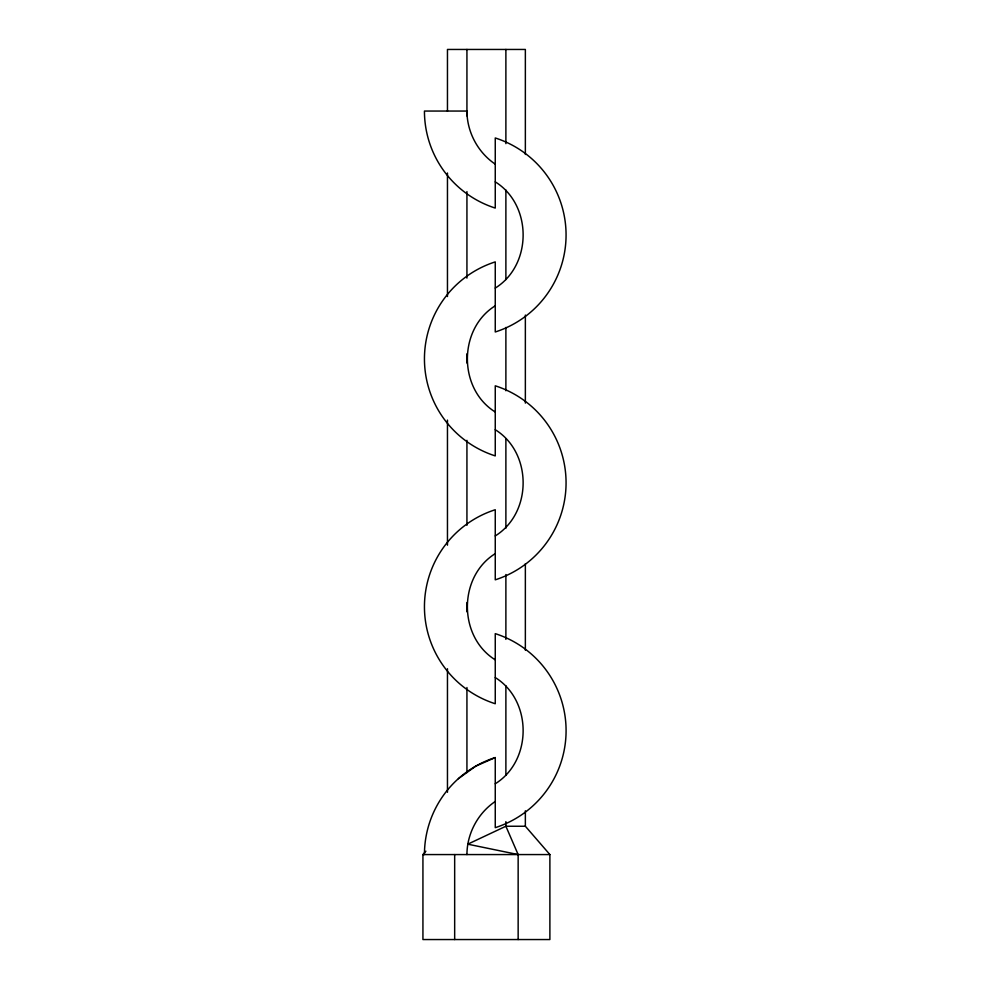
<?xml version="1.0" encoding="UTF-8"?>
<svg xmlns="http://www.w3.org/2000/svg" width="989" height="989" viewBox="0 0 989 989"><rect width="100%" height="100%" fill="white"/><g stroke="black" fill="none" stroke-linecap="round" stroke-linejoin="round"><path stroke-width="1.48" d="M466.932 854.57C466.993 833.591 477.86 813.205 495.254 801.473M525.357 810.807L525.357 826.248L549.884 854.57L549.884 939.55L422.933 939.55L422.933 854.57L425.876 851.183M495.254 288.083C532.416 264.99 532.416 204.97 495.254 181.865M495.254 305.786C458.105 328.892 458.105 388.912 495.254 412.005M495.254 535.927C532.416 512.821 532.416 452.801 495.254 429.708M495.254 553.63C458.105 576.723 458.105 636.743 495.254 659.848M495.254 783.77C532.416 760.665 532.416 700.645 495.254 677.552M458.377 778.677L475.697 766.178L495.254 757.562L495.254 827.669A101.855 101.855 0 0 0 495.254 633.64L495.254 703.748A101.855 101.855 0 0 1 495.254 509.731L495.254 579.826A101.855 101.855 0 0 0 495.254 385.809L495.254 455.904A101.855 101.855 0 0 1 495.254 261.887L495.254 331.983A101.855 101.855 0 0 0 495.254 137.965L495.254 208.073A101.855 101.855 0 0 1 424.442 111.052L466.932 111.052C466.993 132.044 477.86 152.43 495.254 164.162M525.357 826.248L505.886 826.248L467.785 844.173L518.149 854.57L518.149 939.55M422.933 854.57L549.884 854.57M518.149 854.57L505.886 826.248L505.886 821.624M525.357 154.469L525.357 49.45L447.461 49.45L447.461 111.225M525.357 315.071L525.357 403.104M525.357 563.718L525.357 650.193M505.886 49.45L505.886 143.652M505.886 189.987L505.886 279.553M505.886 327.433L505.886 390.754M505.886 438.622L505.886 528.2M505.886 574.522L505.886 639.389M505.886 685.723L505.886 775.289M466.932 49.45L466.932 115.886M466.932 191.594L466.932 278.107M466.932 353.815L466.932 363.087M466.932 440.328L466.932 525.307M466.932 602.561L466.932 611.82M466.932 687.528L466.932 772.508M454.668 854.57L454.668 939.55M447.461 173.001L447.461 296.539M447.461 420.09L447.461 545.186M447.461 668.725L447.461 792.276M424.442 854.57A101.855 101.855 0 0 1 495.254 757.562"/></g></svg>
